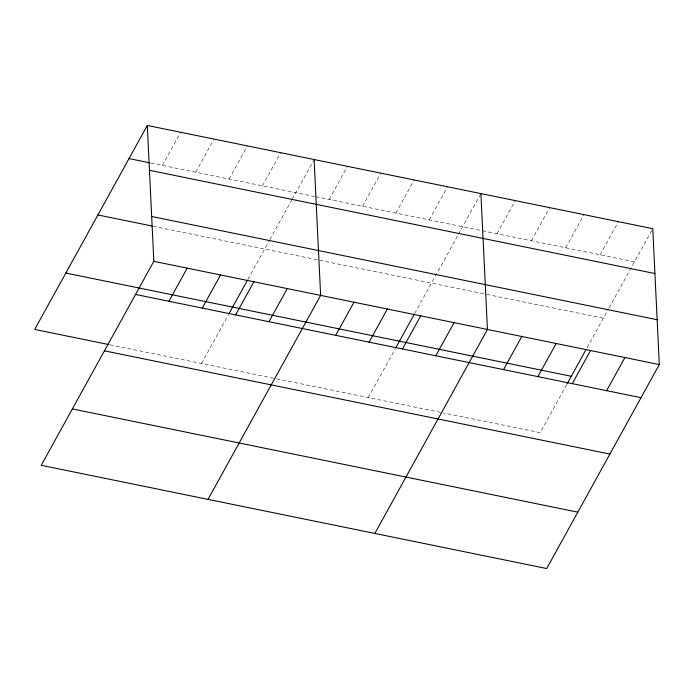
<?xml version="1.0" encoding="UTF-8"?>
<svg xmlns="http://www.w3.org/2000/svg" width="694" height="694" viewBox="0 0 694 694"><rect width="100%" height="100%" fill="white"/><g stroke="black" fill="none" stroke-linecap="round" stroke-linejoin="round"><path stroke-width="0.52" stroke-dasharray="3.47 2.6" d="M162.379 165.398L180.666 132.276M195.734 172.216L214.021 139.086M229.098 179.026L247.385 145.896M262.453 185.845L280.74 152.715M201.503 363.5L228.473 314.642M247.897 279.465L269.359 240.575M269.879 239.638L291.671 200.167M292.183 199.23L314.104 159.525M329.182 199.464L347.468 166.343M362.537 206.283L380.824 173.153M395.901 213.093L414.188 179.963M429.256 219.911L447.543 186.781M368.306 397.567L395.276 348.709M414.7 313.532L457.953 235.179M458.474 234.234L480.907 193.591M496.991 233.739L515.278 200.609M531.361 240.757L549.648 207.636M565.731 247.784L584.018 214.654M600.102 254.802L618.389 221.672M566.616 384.745L540.166 432.666L443.301 412.887M587.063 347.703L608.543 308.804M609.063 307.867L652.768 228.69M150.91 163.055L314.582 196.489M315.623 196.697L481.367 230.547M482.408 230.764L634.481 261.82M153.14 226.253L485.653 294.161M486.702 294.377L603.355 318.199M109.765 344.771L275.518 378.62M276.568 378.837L442.26 412.67"/><path stroke-width="1.04" d="M147.302 125.458L153.834 261.334L41.232 465.31L546.699 568.542L659.3 364.567L652.768 228.69L147.302 125.458L34.7 329.433L108.715 344.554M168.911 301.274L187.198 268.144M202.275 308.084L220.562 274.954M228.994 313.697L247.385 280.385M235.63 314.894L253.917 281.773M268.994 321.712L287.281 288.583M208.035 499.376L320.637 295.401L314.104 159.525M335.714 335.341L354.001 302.211M369.078 342.151L387.365 309.021M395.797 347.763L414.188 314.451M402.433 348.961L420.72 315.839M435.797 355.779L454.084 322.649M374.838 533.443L487.44 329.468L480.907 193.591M503.523 369.607L521.81 336.486M537.902 376.634L556.189 343.504M567.137 383.808L586.048 349.55M572.272 383.652L590.559 350.522M606.643 390.67L624.93 357.54M129.015 158.588L149.861 162.847M149.462 170.299L654.919 273.531M151.682 216.493L657.14 319.726M97.889 214.967L152.099 226.036M153.834 261.334L659.3 364.567M65.826 273.054L571.283 376.287M135.547 294.456L641.013 397.688M104.43 350.834L609.887 454.067M72.358 408.931L577.824 512.163"/></g></svg>
